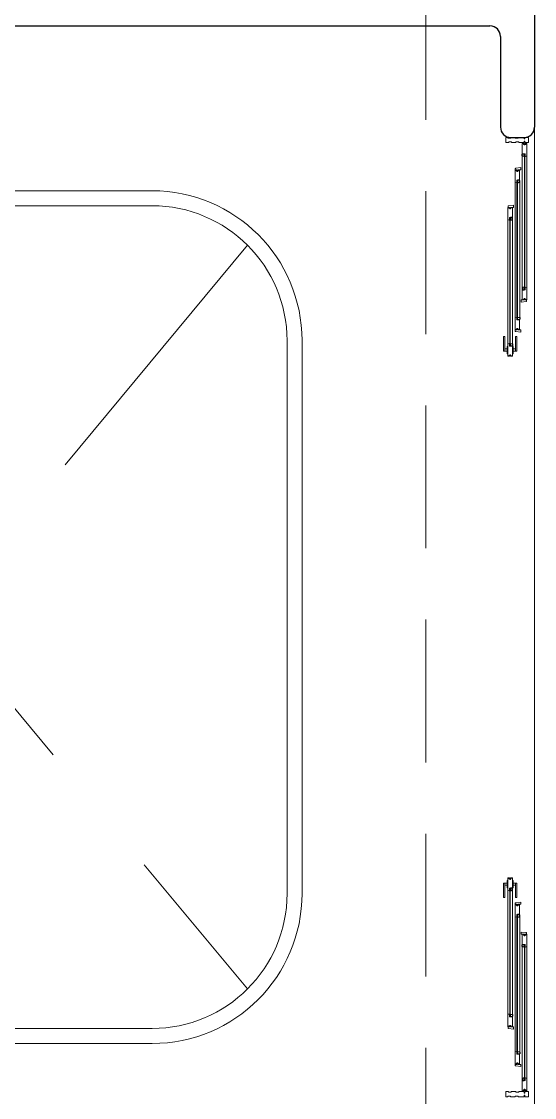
# Model space of a CAD drawing. Header units: metres. Extents: x -44 to 358, y -246 to 48.
# Drawn here: x 94.04 to 97.46, y -107.31 to -100.14 of the extents above; entities that cross this region are included whole.
import ezdxf

# ---------------------------------------------------------------- set-up
doc = ezdxf.new("R2010")
doc.units = ezdxf.units.M
doc.header["$LTSCALE"] = 0.3
doc.linetypes.add('DASHED2', pattern=[9.525, 6.35, -3.175])
doc.linetypes.add('HIDDEN2', pattern=[4.7625, 3.175, -1.5875])
for name, color, linetype, lineweight in [('A-DOOR', 7, 'Continuous', 5), ('A-WALL', 7, 'Continuous', 30), ('cristales', 131, 'Continuous', 0), ('piso', 251, 'Continuous', 18), ('SE-2', 252, 'Continuous', 9)]:
    doc.layers.add(name, color=color, linetype=linetype, lineweight=lineweight)
doc.layers.add('Techos 1', color=7, linetype='HIDDEN2', lineweight=9, true_color=0x42391a)

# ---------------------------------------------------------------- blocks, each defined once
blk = doc.blocks.new('A$C49b848e4')
at = {"color": 7}
for points in [[(0.1262, 6.2899, 0.341999), (0.1277, 6.2918), (0.1281, 6.292), (0.1377, 6.292), (0.1387, 6.291), (0.1387, 6.274), (0.1382, 6.274), (0.1259, 6.2773, -0.339454), (0.1247, 6.2788), (0.1247, 6.2879, -0.341999)], [(0.1072, 6.1139, -0.341999), (0.1057, 6.1158), (0.1054, 6.116), (0.0957, 6.116), (0.0947, 6.115), (0.0947, 6.098), (0.0952, 6.098), (0.1076, 6.1013, 0.339454), (0.1087, 6.1028), (0.1087, 6.1119, 0.341999)], [(0.0592, 5.8639, -0.341999), (0.0577, 5.8658), (0.0574, 5.866), (0.0477, 5.866), (0.0467, 5.865), (0.0467, 5.848), (0.0472, 5.848), (0.0596, 5.8513, 0.339454), (0.0607, 5.8528), (0.0607, 5.8619, 0.341999)], [(0.1262, 5.3861, -0.341999), (0.1277, 5.3842), (0.1281, 5.384), (0.1377, 5.384), (0.1387, 5.385), (0.1387, 5.402), (0.1382, 5.402), (0.1259, 5.3987, 0.339454), (0.1247, 5.3972), (0.1247, 5.3881, 0.341999)], [(0.1072, 5.1861, 0.341999), (0.1057, 5.1842), (0.1054, 5.184), (0.0957, 5.184), (0.0947, 5.185), (0.0947, 5.202), (0.0952, 5.202), (0.1076, 5.1987, -0.339454), (0.1087, 5.1972), (0.1087, 5.1881, -0.341999)], [(0.0592, 5.0101, 0.341999), (0.0577, 5.0082), (0.0574, 5.008), (0.0477, 5.008), (0.0467, 5.009), (0.0467, 5.026), (0.0472, 5.026), (0.0596, 5.0227, -0.339454), (0.0607, 5.0212), (0.0607, 5.0121, -0.341999)], [(0.0592, 1.3899, -0.341999), (0.0577, 1.3918), (0.0574, 1.392), (0.0477, 1.392), (0.0467, 1.391), (0.0467, 1.374), (0.0472, 1.374), (0.0596, 1.3773, 0.339454), (0.0607, 1.3788), (0.0607, 1.3879, 0.341999)], [(0.1072, 1.2139, -0.341999), (0.1057, 1.2158), (0.1054, 1.216), (0.0957, 1.216), (0.0947, 1.215), (0.0947, 1.198), (0.0952, 1.198), (0.1076, 1.2013, 0.339454), (0.1087, 1.2028), (0.1087, 1.2119, 0.341999)], [(0.1262, 1.0139, 0.341999), (0.1277, 1.0158), (0.1281, 1.016), (0.1377, 1.016), (0.1387, 1.015), (0.1387, 0.998), (0.1382, 0.998), (0.1259, 1.0013, -0.339454), (0.1247, 1.0028), (0.1247, 1.0119, -0.341999)], [(0.0592, 0.5361, 0.341999), (0.0577, 0.5342), (0.0574, 0.534), (0.0477, 0.534), (0.0467, 0.535), (0.0467, 0.552), (0.0472, 0.552), (0.0596, 0.5487, -0.339454), (0.0607, 0.5472), (0.0607, 0.5381, -0.341999)], [(0.1072, 0.2861, 0.341999), (0.1057, 0.2842), (0.1054, 0.284), (0.0957, 0.284), (0.0947, 0.285), (0.0947, 0.302), (0.0952, 0.302), (0.1076, 0.2987, -0.339454), (0.1087, 0.2972), (0.1087, 0.2881, -0.341999)], [(0.1262, 0.1101, -0.341999), (0.1277, 0.1082), (0.1281, 0.108), (0.1377, 0.108), (0.1387, 0.109), (0.1387, 0.126), (0.1382, 0.126), (0.1259, 0.1227, 0.339454), (0.1247, 0.1212), (0.1247, 0.1121, 0.341999)]]:
    blk.add_lwpolyline(points, format="xyb", close=True, dxfattribs=at)
at = {"layer": 'A-DOOR', "color": 7}
for p, q in [((0.0182, 6.4), (0.0167, 6.3985)), ((0.0167, 6.3985), (0.0167, 6.3675)), ((0.0302, 6.4), (0.0182, 6.4)), ((0.0302, 6.396), (0.0302, 6.4)), ((0.0492, 6.396), (0.0302, 6.396)), ((0.0782, 6.4), (0.0492, 6.4)), ((0.0492, 6.396), (0.0492, 6.4)), ((0.0782, 6.396), (0.0782, 6.4)), ((0.0972, 6.396), (0.0782, 6.396)), ((0.1377, 6.4), (0.0972, 6.4)), ((0.0972, 6.4), (0.0972, 6.396)), ((0.1377, 6.39), (0.1377, 6.4)), ((0.1437, 6.39), (0.1377, 6.39)), ((0.1667, 6.4), (0.1437, 6.4)), ((0.1437, 6.4), (0.1437, 6.39)), ((0.1667, 6.3675), (0.1667, 6.4)), ((0.0167, 6.3675), (0.0182, 6.366)), ((0.0182, 6.366), (0.0352, 6.366)), ((0.0352, 6.37), (0.0542, 6.37)), ((0.0352, 6.37), (0.0352, 6.366)), ((0.0542, 6.37), (0.0542, 6.366)), ((0.0542, 6.366), (0.0832, 6.366)), ((0.0832, 6.366), (0.0832, 6.37)), ((0.0832, 6.37), (0.1022, 6.37)), ((0.1022, 6.37), (0.1022, 6.366)), ((0.1022, 6.366), (0.1377, 6.366)), ((0.1257, 6.3585), (0.1272, 6.36)), ((0.1257, 6.2935), (0.1257, 6.3585)), ((0.1272, 6.36), (0.133, 6.36)), ((0.133, 6.36), (0.133, 6.354)), ((0.133, 6.354), (0.1357, 6.354)), ((0.1357, 6.354), (0.1357, 6.36)), ((0.1357, 6.36), (0.1377, 6.36)), ((0.1377, 6.366), (0.1377, 6.376)), ((0.1377, 6.376), (0.1437, 6.376)), ((0.1377, 6.36), (0.1377, 6.35)), ((0.1377, 6.35), (0.1437, 6.35)), ((0.1437, 6.376), (0.1437, 6.366)), ((0.1437, 6.366), (0.1652, 6.366)), ((0.1437, 6.35), (0.1437, 6.36)), ((0.1437, 6.36), (0.146, 6.36)), ((0.146, 6.36), (0.146, 6.354)), ((0.146, 6.354), (0.1487, 6.354)), ((0.1487, 6.354), (0.1487, 6.36)), ((0.1487, 6.36), (0.1542, 6.36)), ((0.1542, 6.36), (0.1557, 6.3585)), ((0.1557, 6.3585), (0.1557, 6.2779)), ((0.1652, 6.366), (0.1667, 6.3675)), ((0.1247, 5.3972), (0.1247, 6.2788)), ((0.1272, 6.292), (0.1257, 6.2935)), ((0.1447, 6.292), (0.1272, 6.292)), ((0.1397, 6.2865), (0.1387, 6.2865)), ((0.1387, 6.2865), (0.1387, 6.2745)), ((0.1387, 6.2745), (0.1397, 6.2745)), ((0.1437, 6.287), (0.1397, 6.281)), ((0.1397, 6.287), (0.1437, 6.281)), ((0.1397, 6.281), (0.1397, 6.287)), ((0.1397, 6.287), (0.1437, 6.287)), ((0.1397, 6.287), (0.1397, 5.389)), ((0.1437, 6.287), (0.1397, 6.287)), ((0.1397, 5.389), (0.1397, 6.287)), ((0.1397, 6.287), (0.1437, 6.287)), ((0.1397, 6.2745), (0.1397, 6.2865)), ((0.1437, 6.281), (0.1397, 6.281)), ((0.1397, 6.276), (0.1397, 6.281)), ((0.1397, 6.281), (0.1437, 6.281)), ((0.1437, 6.276), (0.1397, 6.276)), ((0.1417, 6.292), (0.1417, 6.287)), ((0.1417, 6.292), (0.1417, 6.287)), ((0.1417, 6.292), (0.1417, 6.287)), ((0.1417, 6.287), (0.1417, 6.292)), ((0.1417, 6.292), (0.1417, 6.292)), ((0.1417, 6.287), (0.1417, 6.287)), ((0.1437, 6.287), (0.1437, 6.281)), ((0.1437, 5.389), (0.1437, 6.287)), ((0.1437, 6.287), (0.1437, 5.389)), ((0.1447, 6.2865), (0.1437, 6.2865)), ((0.1437, 6.2865), (0.1437, 6.2745)), ((0.1437, 6.281), (0.1437, 6.276)), ((0.1437, 6.2745), (0.1447, 6.2745)), ((0.1447, 6.2745), (0.1447, 6.292)), ((0.1447, 6.2745), (0.1447, 6.2865)), ((0.1452, 6.274), (0.1447, 6.2745)), ((0.1462, 6.274), (0.1452, 6.274)), ((0.1543, 6.276), (0.1462, 6.274)), ((0.1557, 6.2779), (0.1543, 6.276)), ((0.1557, 6.2779), (0.1557, 5.3981)), ((0.0792, 6.184), (0.0777, 6.1825)), ((0.0777, 6.1825), (0.0777, 6.1019)), ((0.0792, 6.1917), (0.0792, 6.184)), ((0.0847, 6.184), (0.0792, 6.184)), ((0.1152, 6.199), (0.082, 6.1947)), ((0.0847, 6.178), (0.0847, 6.184)), ((0.0874, 6.178), (0.0847, 6.178)), ((0.0897, 6.184), (0.0874, 6.184)), ((0.0874, 6.184), (0.0874, 6.178)), ((0.0897, 6.174), (0.0897, 6.184)), ((0.0957, 6.174), (0.0897, 6.174)), ((0.0977, 6.184), (0.0957, 6.184)), ((0.0957, 6.184), (0.0957, 6.174)), ((0.0977, 6.178), (0.0977, 6.184)), ((0.1004, 6.178), (0.0977, 6.178)), ((0.1062, 6.184), (0.1004, 6.184)), ((0.1004, 6.184), (0.1004, 6.178)), ((0.1077, 6.1825), (0.1062, 6.184)), ((0.1062, 6.184), (0.1152, 6.184)), ((0.1077, 6.1175), (0.1077, 6.1825)), ((0.1152, 6.184), (0.1152, 6.199)), ((0.0887, 6.0985), (0.0887, 6.116)), ((0.0887, 6.116), (0.1062, 6.116)), ((0.0887, 6.0985), (0.0887, 6.1105)), ((0.0887, 6.1105), (0.0897, 6.1105)), ((0.0937, 6.111), (0.0897, 6.111)), ((0.0897, 6.111), (0.0897, 5.189)), ((0.0897, 5.189), (0.0897, 6.111)), ((0.0897, 6.111), (0.0937, 6.111)), ((0.0897, 6.111), (0.0937, 6.105)), ((0.0937, 6.111), (0.0897, 6.105)), ((0.0897, 6.111), (0.0897, 6.105)), ((0.0937, 6.111), (0.0897, 6.111)), ((0.0897, 6.1105), (0.0897, 6.0985)), ((0.0897, 6.105), (0.0937, 6.105)), ((0.0897, 6.105), (0.0897, 6.1)), ((0.0937, 6.105), (0.0897, 6.105)), ((0.0917, 6.116), (0.0917, 6.111)), ((0.0917, 6.116), (0.0917, 6.111)), ((0.0917, 6.116), (0.0917, 6.111)), ((0.0917, 6.111), (0.0917, 6.116)), ((0.0917, 6.116), (0.0917, 6.116)), ((0.0917, 6.111), (0.0917, 6.111)), ((0.0937, 5.189), (0.0937, 6.111)), ((0.0937, 6.111), (0.0937, 5.189)), ((0.0937, 6.105), (0.0937, 6.111)), ((0.0937, 6.0985), (0.0937, 6.1105)), ((0.0937, 6.1105), (0.0947, 6.1105)), ((0.0937, 6.1), (0.0937, 6.105)), ((0.0947, 6.1105), (0.0947, 6.0985)), ((0.1062, 6.116), (0.1077, 6.1175)), ((0.1087, 6.1028), (0.1087, 5.1972)), ((0.0777, 6.1019), (0.0792, 6.1)), ((0.0777, 5.1981), (0.0777, 6.1019)), ((0.0792, 6.1), (0.0872, 6.098)), ((0.0872, 6.098), (0.0882, 6.098)), ((0.0882, 6.098), (0.0887, 6.0985)), ((0.0897, 6.0985), (0.0887, 6.0985)), ((0.0897, 6.1), (0.0937, 6.1)), ((0.0947, 6.0985), (0.0937, 6.0985)), ((0.0312, 5.934), (0.0297, 5.9325)), ((0.0297, 5.9325), (0.0297, 5.8519)), ((0.0312, 5.9417), (0.0312, 5.934)), ((0.0367, 5.934), (0.0312, 5.934)), ((0.0672, 5.949), (0.034, 5.9447)), ((0.0367, 5.928), (0.0367, 5.934)), ((0.0394, 5.928), (0.0367, 5.928)), ((0.0417, 5.934), (0.0394, 5.934)), ((0.0394, 5.934), (0.0394, 5.928)), ((0.0417, 5.924), (0.0417, 5.934)), ((0.0477, 5.924), (0.0417, 5.924)), ((0.0497, 5.934), (0.0477, 5.934)), ((0.0477, 5.934), (0.0477, 5.924)), ((0.0497, 5.928), (0.0497, 5.934)), ((0.0524, 5.928), (0.0497, 5.928)), ((0.0582, 5.934), (0.0524, 5.934)), ((0.0524, 5.934), (0.0524, 5.928)), ((0.0597, 5.9325), (0.0582, 5.934)), ((0.0582, 5.934), (0.0672, 5.934)), ((0.0597, 5.8675), (0.0597, 5.9325)), ((0.0672, 5.934), (0.0672, 5.949)), ((0.0297, 5.8519), (0.0312, 5.85)), ((0.0297, 5.0221), (0.0297, 5.8519)), ((0.0312, 5.85), (0.0392, 5.848)), ((0.0392, 5.848), (0.0402, 5.848)), ((0.0402, 5.848), (0.0407, 5.8485)), ((0.0407, 5.8485), (0.0407, 5.866)), ((0.0407, 5.866), (0.0582, 5.866)), ((0.0407, 5.8485), (0.0407, 5.8605)), ((0.0407, 5.8605), (0.0417, 5.8605)), ((0.0417, 5.8485), (0.0407, 5.8485)), ((0.0457, 5.861), (0.0417, 5.861)), ((0.0417, 5.861), (0.0417, 5.013)), ((0.0417, 5.013), (0.0417, 5.861)), ((0.0417, 5.861), (0.0457, 5.861)), ((0.0417, 5.861), (0.0457, 5.855)), ((0.0457, 5.861), (0.0417, 5.855)), ((0.0417, 5.861), (0.0417, 5.855)), ((0.0457, 5.861), (0.0417, 5.861)), ((0.0417, 5.8605), (0.0417, 5.8485)), ((0.0417, 5.855), (0.0457, 5.855)), ((0.0417, 5.855), (0.0417, 5.85)), ((0.0457, 5.855), (0.0417, 5.855)), ((0.0417, 5.85), (0.0457, 5.85)), ((0.0437, 5.866), (0.0437, 5.861)), ((0.0437, 5.866), (0.0437, 5.861)), ((0.0437, 5.866), (0.0437, 5.861)), ((0.0437, 5.861), (0.0437, 5.866)), ((0.0437, 5.866), (0.0437, 5.866)), ((0.0437, 5.861), (0.0437, 5.861)), ((0.0457, 5.013), (0.0457, 5.861)), ((0.0457, 5.861), (0.0457, 5.013)), ((0.0457, 5.855), (0.0457, 5.861)), ((0.0457, 5.8485), (0.0457, 5.8605)), ((0.0457, 5.8605), (0.0467, 5.8605)), ((0.0457, 5.85), (0.0457, 5.855)), ((0.0467, 5.8485), (0.0457, 5.8485)), ((0.0467, 5.8605), (0.0467, 5.8485)), ((0.0582, 5.866), (0.0597, 5.8675)), ((0.0607, 5.8528), (0.0607, 5.0212)), ((0.1387, 5.3895), (0.1387, 5.4015)), ((0.1387, 5.4015), (0.1397, 5.4015)), ((0.1397, 5.3895), (0.1387, 5.3895)), ((0.1397, 5.4015), (0.1397, 5.3895)), ((0.1437, 5.4), (0.1397, 5.4)), ((0.1397, 5.4), (0.1397, 5.395)), ((0.1437, 5.389), (0.1397, 5.395)), ((0.1397, 5.389), (0.1437, 5.395)), ((0.1437, 5.395), (0.1397, 5.395)), ((0.1397, 5.395), (0.1397, 5.389)), ((0.1397, 5.395), (0.1437, 5.395)), ((0.1397, 5.389), (0.1437, 5.389)), ((0.1437, 5.389), (0.1397, 5.389)), ((0.1397, 5.389), (0.1437, 5.389)), ((0.1417, 5.384), (0.1417, 5.389)), ((0.1417, 5.384), (0.1417, 5.389)), ((0.1417, 5.384), (0.1417, 5.389)), ((0.1417, 5.389), (0.1417, 5.389)), ((0.1417, 5.389), (0.1417, 5.384)), ((0.1437, 5.3895), (0.1437, 5.4015)), ((0.1437, 5.4015), (0.1447, 5.4015)), ((0.1437, 5.395), (0.1437, 5.4)), ((0.1437, 5.389), (0.1437, 5.395)), ((0.1447, 5.3895), (0.1437, 5.3895)), ((0.1452, 5.402), (0.1447, 5.4015)), ((0.1447, 5.4015), (0.1447, 5.384)), ((0.1447, 5.4015), (0.1447, 5.3895)), ((0.1462, 5.402), (0.1452, 5.402)), ((0.1543, 5.4), (0.1462, 5.402)), ((0.1557, 5.3981), (0.1543, 5.4)), ((0.1557, 5.3175), (0.1557, 5.3981)), ((0.1272, 5.316), (0.1182, 5.316)), ((0.1182, 5.316), (0.1182, 5.301)), ((0.1272, 5.384), (0.1257, 5.3825)), ((0.1257, 5.3825), (0.1257, 5.3175)), ((0.1257, 5.3175), (0.1272, 5.316)), ((0.1447, 5.384), (0.1272, 5.384)), ((0.1272, 5.316), (0.133, 5.316)), ((0.133, 5.316), (0.133, 5.322)), ((0.133, 5.322), (0.1357, 5.322)), ((0.1357, 5.322), (0.1357, 5.316)), ((0.1357, 5.316), (0.1377, 5.316)), ((0.1377, 5.316), (0.1377, 5.326)), ((0.1377, 5.326), (0.1437, 5.326)), ((0.1417, 5.384), (0.1417, 5.384)), ((0.1437, 5.326), (0.1437, 5.316)), ((0.1437, 5.316), (0.146, 5.316)), ((0.146, 5.316), (0.146, 5.322)), ((0.146, 5.322), (0.1487, 5.322)), ((0.1487, 5.322), (0.1487, 5.316)), ((0.1487, 5.316), (0.1542, 5.316)), ((0.1542, 5.316), (0.1557, 5.3175)), ((0.1542, 5.3083), (0.1542, 5.316)), ((0.1182, 5.301), (0.1515, 5.3053)), ((0.0777, 5.1981), (0.0792, 5.2)), ((0.0777, 5.1175), (0.0777, 5.1981)), ((0.0792, 5.2), (0.0872, 5.202)), ((0.0872, 5.202), (0.0882, 5.202)), ((0.0882, 5.202), (0.0887, 5.2015)), ((0.0887, 5.2015), (0.0887, 5.184)), ((0.0887, 5.2015), (0.0887, 5.1895)), ((0.0897, 5.2015), (0.0887, 5.2015)), ((0.0887, 5.1895), (0.0897, 5.1895)), ((0.0887, 5.184), (0.1062, 5.184)), ((0.0897, 5.1895), (0.0897, 5.2015)), ((0.0897, 5.195), (0.0897, 5.2)), ((0.0897, 5.2), (0.0937, 5.2)), ((0.0897, 5.189), (0.0937, 5.195)), ((0.0937, 5.189), (0.0897, 5.195)), ((0.0897, 5.189), (0.0897, 5.195)), ((0.0897, 5.195), (0.0937, 5.195)), ((0.0937, 5.195), (0.0897, 5.195)), ((0.0937, 5.189), (0.0897, 5.189)), ((0.0897, 5.189), (0.0937, 5.189)), ((0.0937, 5.189), (0.0897, 5.189)), ((0.0917, 5.184), (0.0917, 5.189)), ((0.0917, 5.184), (0.0917, 5.189)), ((0.0917, 5.184), (0.0917, 5.189)), ((0.0917, 5.189), (0.0917, 5.189)), ((0.0917, 5.189), (0.0917, 5.184)), ((0.0917, 5.184), (0.0917, 5.184)), ((0.0937, 5.2015), (0.0937, 5.1895)), ((0.0947, 5.2015), (0.0937, 5.2015)), ((0.0937, 5.2), (0.0937, 5.195)), ((0.0937, 5.195), (0.0937, 5.189)), ((0.0937, 5.1895), (0.0947, 5.1895)), ((0.0947, 5.1895), (0.0947, 5.2015)), ((0.1062, 5.184), (0.1077, 5.1825)), ((0.1077, 5.1825), (0.1077, 5.1175)), ((0.0792, 5.116), (0.0777, 5.1175)), ((0.0847, 5.116), (0.0792, 5.116)), ((0.0792, 5.1083), (0.0792, 5.116)), ((0.1152, 5.101), (0.082, 5.1053)), ((0.0874, 5.122), (0.0847, 5.122)), ((0.0847, 5.122), (0.0847, 5.116)), ((0.0874, 5.116), (0.0874, 5.122)), ((0.0897, 5.116), (0.0874, 5.116)), ((0.0957, 5.126), (0.0897, 5.126)), ((0.0897, 5.126), (0.0897, 5.116)), ((0.0957, 5.116), (0.0957, 5.126)), ((0.0977, 5.116), (0.0957, 5.116)), ((0.1004, 5.122), (0.0977, 5.122)), ((0.0977, 5.122), (0.0977, 5.116)), ((0.1004, 5.116), (0.1004, 5.122)), ((0.1062, 5.116), (0.1004, 5.116)), ((0.1077, 5.1175), (0.1062, 5.116)), ((0.1062, 5.116), (0.1152, 5.116)), ((0.1152, 5.116), (0.1152, 5.101)), ((0.0312, 5.024), (0.0392, 5.026)), ((0.0392, 5.026), (0.0402, 5.026)), ((0.0402, 5.026), (0.0407, 5.0255)), ((0.0407, 5.0255), (0.0407, 5.008)), ((0.0407, 5.0255), (0.0407, 5.0135)), ((0.0417, 5.0255), (0.0407, 5.0255)), ((0.0417, 5.0135), (0.0417, 5.0255)), ((0.0457, 5.0255), (0.0457, 5.0135)), ((0.0467, 5.0255), (0.0457, 5.0255)), ((0.0467, 5.0135), (0.0467, 5.0255)), ((0.0297, 5.0221), (0.0312, 5.024)), ((0.0297, 4.9415), (0.0297, 5.0221)), ((0.0407, 5.0135), (0.0417, 5.0135)), ((0.0407, 5.008), (0.0582, 5.008)), ((0.0417, 5.019), (0.0417, 5.024)), ((0.0417, 5.024), (0.0457, 5.024)), ((0.0417, 5.013), (0.0457, 5.019)), ((0.0457, 5.013), (0.0417, 5.019)), ((0.0417, 5.013), (0.0417, 5.019)), ((0.0417, 5.019), (0.0457, 5.019)), ((0.0457, 5.019), (0.0417, 5.019)), ((0.0457, 5.013), (0.0417, 5.013)), ((0.0417, 5.013), (0.0457, 5.013)), ((0.0457, 5.013), (0.0417, 5.013)), ((0.0437, 5.008), (0.0437, 5.013)), ((0.0437, 5.008), (0.0437, 5.013)), ((0.0437, 5.008), (0.0437, 5.013)), ((0.0437, 5.013), (0.0437, 5.013)), ((0.0437, 5.013), (0.0437, 5.008)), ((0.0437, 5.008), (0.0437, 5.008)), ((0.0457, 5.024), (0.0457, 5.019)), ((0.0457, 5.019), (0.0457, 5.013)), ((0.0457, 5.0135), (0.0467, 5.0135)), ((0.0582, 5.008), (0.0597, 5.0065)), ((0.0597, 5.0065), (0.0597, 4.9415)), ((0.0312, 4.94), (0.0297, 4.9415)), ((0.0367, 4.94), (0.0312, 4.94)), ((0.0394, 4.946), (0.0367, 4.946)), ((0.0367, 4.946), (0.0367, 4.94)), ((0.0394, 4.94), (0.0394, 4.946)), ((0.0417, 4.94), (0.0394, 4.94)), ((0.0477, 4.95), (0.0417, 4.95)), ((0.0417, 4.95), (0.0417, 4.94)), ((0.0477, 4.94), (0.0477, 4.95)), ((0.0497, 4.94), (0.0477, 4.94)), ((0.0524, 4.946), (0.0497, 4.946)), ((0.0497, 4.946), (0.0497, 4.94)), ((0.0524, 4.94), (0.0524, 4.946)), ((0.0582, 4.94), (0.0524, 4.94)), ((0.0597, 4.9415), (0.0582, 4.94)), ((0.0312, 1.46), (0.0297, 1.4585)), ((0.0297, 1.4585), (0.0297, 1.3779)), ((0.0367, 1.46), (0.0312, 1.46)), ((0.0367, 1.454), (0.0367, 1.46)), ((0.0394, 1.454), (0.0367, 1.454)), ((0.0417, 1.46), (0.0394, 1.46)), ((0.0394, 1.46), (0.0394, 1.454)), ((0.0417, 1.45), (0.0417, 1.46)), ((0.0477, 1.45), (0.0417, 1.45)), ((0.0497, 1.46), (0.0477, 1.46)), ((0.0477, 1.46), (0.0477, 1.45)), ((0.0497, 1.454), (0.0497, 1.46)), ((0.0524, 1.454), (0.0497, 1.454)), ((0.0582, 1.46), (0.0524, 1.46)), ((0.0524, 1.46), (0.0524, 1.454)), ((0.0597, 1.4585), (0.0582, 1.46)), ((0.0597, 1.3935), (0.0597, 1.4585)), ((0.0297, 1.3779), (0.0312, 1.376)), ((0.0297, 1.3779), (0.0297, 0.5481)), ((0.0312, 1.376), (0.0392, 1.374)), ((0.0392, 1.374), (0.0402, 1.374)), ((0.0402, 1.374), (0.0407, 1.3745)), ((0.0407, 1.3745), (0.0407, 1.392)), ((0.0407, 1.392), (0.0582, 1.392)), ((0.0407, 1.3745), (0.0407, 1.3865)), ((0.0407, 1.3865), (0.0417, 1.3865)), ((0.0417, 1.3745), (0.0407, 1.3745)), ((0.0417, 1.387), (0.0457, 1.381)), ((0.0457, 1.387), (0.0417, 1.381)), ((0.0417, 1.387), (0.0417, 1.381)), ((0.0457, 1.387), (0.0417, 1.387)), ((0.0417, 0.539), (0.0417, 1.387)), ((0.0417, 1.387), (0.0457, 1.387)), ((0.0417, 1.387), (0.0417, 0.539)), ((0.0457, 1.387), (0.0417, 1.387)), ((0.0417, 1.3865), (0.0417, 1.3745)), ((0.0417, 1.381), (0.0457, 1.381)), ((0.0417, 1.381), (0.0417, 1.376)), ((0.0457, 1.381), (0.0417, 1.381)), ((0.0417, 1.376), (0.0457, 1.376)), ((0.0437, 1.392), (0.0437, 1.387)), ((0.0437, 1.392), (0.0437, 1.387)), ((0.0437, 1.392), (0.0437, 1.387)), ((0.0437, 1.387), (0.0437, 1.392)), ((0.0437, 1.392), (0.0437, 1.392)), ((0.0437, 1.387), (0.0437, 1.387)), ((0.0457, 1.381), (0.0457, 1.387)), ((0.0457, 1.387), (0.0457, 0.539)), ((0.0457, 0.539), (0.0457, 1.387)), ((0.0457, 1.3745), (0.0457, 1.3865)), ((0.0457, 1.3865), (0.0467, 1.3865)), ((0.0457, 1.376), (0.0457, 1.381)), ((0.0467, 1.3745), (0.0457, 1.3745)), ((0.0467, 1.3865), (0.0467, 1.3745)), ((0.0582, 1.392), (0.0597, 1.3935)), ((0.0607, 0.5472), (0.0607, 1.3788)), ((0.1152, 1.299), (0.082, 1.2947)), ((0.1152, 1.284), (0.1152, 1.299)), ((0.0792, 1.284), (0.0777, 1.2825)), ((0.0777, 1.2825), (0.0777, 1.2019)), ((0.0792, 1.2917), (0.0792, 1.284)), ((0.0847, 1.284), (0.0792, 1.284)), ((0.0847, 1.278), (0.0847, 1.284)), ((0.0874, 1.278), (0.0847, 1.278)), ((0.0897, 1.284), (0.0874, 1.284)), ((0.0874, 1.284), (0.0874, 1.278)), ((0.0897, 1.274), (0.0897, 1.284)), ((0.0957, 1.274), (0.0897, 1.274)), ((0.0977, 1.284), (0.0957, 1.284)), ((0.0957, 1.284), (0.0957, 1.274)), ((0.0977, 1.278), (0.0977, 1.284)), ((0.1004, 1.278), (0.0977, 1.278)), ((0.1062, 1.284), (0.1004, 1.284)), ((0.1004, 1.284), (0.1004, 1.278)), ((0.1077, 1.2825), (0.1062, 1.284)), ((0.1062, 1.284), (0.1152, 1.284)), ((0.1077, 1.2175), (0.1077, 1.2825)), ((0.0777, 1.2019), (0.0792, 1.2)), ((0.0777, 1.2019), (0.0777, 0.2981)), ((0.0792, 1.2), (0.0872, 1.198)), ((0.0872, 1.198), (0.0882, 1.198)), ((0.0882, 1.198), (0.0887, 1.1985)), ((0.0887, 1.1985), (0.0887, 1.216)), ((0.0887, 1.216), (0.1062, 1.216)), ((0.0887, 1.1985), (0.0887, 1.2105)), ((0.0887, 1.2105), (0.0897, 1.2105)), ((0.0897, 1.1985), (0.0887, 1.1985)), ((0.0897, 1.211), (0.0937, 1.205)), ((0.0937, 1.211), (0.0897, 1.205)), ((0.0897, 1.211), (0.0897, 1.205)), ((0.0937, 1.211), (0.0897, 1.211)), ((0.0897, 0.289), (0.0897, 1.211)), ((0.0897, 1.211), (0.0937, 1.211)), ((0.0897, 1.211), (0.0897, 0.289)), ((0.0937, 1.211), (0.0897, 1.211)), ((0.0897, 1.2105), (0.0897, 1.1985)), ((0.0897, 1.205), (0.0937, 1.205)), ((0.0897, 1.205), (0.0897, 1.2)), ((0.0937, 1.205), (0.0897, 1.205)), ((0.0897, 1.2), (0.0937, 1.2)), ((0.0917, 1.216), (0.0917, 1.211)), ((0.0917, 1.216), (0.0917, 1.211)), ((0.0917, 1.216), (0.0917, 1.211)), ((0.0917, 1.211), (0.0917, 1.216)), ((0.0917, 1.216), (0.0917, 1.216)), ((0.0917, 1.211), (0.0917, 1.211)), ((0.0937, 1.205), (0.0937, 1.211)), ((0.0937, 1.211), (0.0937, 0.289)), ((0.0937, 0.289), (0.0937, 1.211)), ((0.0937, 1.1985), (0.0937, 1.2105)), ((0.0937, 1.2105), (0.0947, 1.2105)), ((0.0937, 1.2), (0.0937, 1.205)), ((0.0947, 1.1985), (0.0937, 1.1985)), ((0.0947, 1.2105), (0.0947, 1.1985)), ((0.1062, 1.216), (0.1077, 1.2175)), ((0.1087, 0.2972), (0.1087, 1.2028)), ((0.1182, 1.084), (0.1182, 1.099)), ((0.1182, 1.099), (0.1515, 1.0947)), ((0.1272, 1.084), (0.1182, 1.084)), ((0.1257, 1.0825), (0.1272, 1.084)), ((0.1257, 1.0175), (0.1257, 1.0825)), ((0.1272, 1.084), (0.133, 1.084)), ((0.133, 1.084), (0.133, 1.078)), ((0.133, 1.078), (0.1357, 1.078)), ((0.1357, 1.078), (0.1357, 1.084)), ((0.1357, 1.084), (0.1377, 1.084)), ((0.1377, 1.084), (0.1377, 1.074)), ((0.1437, 1.074), (0.1437, 1.084)), ((0.1437, 1.084), (0.146, 1.084)), ((0.146, 1.084), (0.146, 1.078)), ((0.146, 1.078), (0.1487, 1.078)), ((0.1487, 1.078), (0.1487, 1.084)), ((0.1487, 1.084), (0.1542, 1.084)), ((0.1542, 1.0917), (0.1542, 1.084)), ((0.1542, 1.084), (0.1557, 1.0825)), ((0.1557, 1.0825), (0.1557, 1.0019)), ((0.1272, 1.016), (0.1257, 1.0175)), ((0.1447, 1.016), (0.1272, 1.016)), ((0.1377, 1.074), (0.1437, 1.074)), ((0.1397, 1.0105), (0.1387, 1.0105)), ((0.1387, 1.0105), (0.1387, 0.9985)), ((0.1397, 0.113), (0.1397, 1.011)), ((0.1397, 1.011), (0.1437, 1.011)), ((0.1437, 1.011), (0.1397, 1.011)), ((0.1397, 1.011), (0.1397, 0.113)), ((0.1437, 1.011), (0.1397, 1.005)), ((0.1397, 1.011), (0.1437, 1.005)), ((0.1397, 1.005), (0.1397, 1.011)), ((0.1397, 1.011), (0.1437, 1.011)), ((0.1397, 0.9985), (0.1397, 1.0105)), ((0.1417, 1.016), (0.1417, 1.011)), ((0.1417, 1.016), (0.1417, 1.011)), ((0.1417, 1.016), (0.1417, 1.011)), ((0.1417, 1.011), (0.1417, 1.016)), ((0.1417, 1.016), (0.1417, 1.016)), ((0.1417, 1.011), (0.1417, 1.011)), ((0.1437, 1.011), (0.1437, 0.113)), ((0.1437, 0.113), (0.1437, 1.011)), ((0.1437, 1.011), (0.1437, 1.005)), ((0.1447, 1.0105), (0.1437, 1.0105)), ((0.1437, 1.0105), (0.1437, 0.9985)), ((0.1447, 0.9985), (0.1447, 1.016)), ((0.1447, 0.9985), (0.1447, 1.0105)), ((0.1247, 1.0028), (0.1247, 0.1212)), ((0.1387, 0.9985), (0.1397, 0.9985)), ((0.1437, 1.005), (0.1397, 1.005)), ((0.1397, 1), (0.1397, 1.005)), ((0.1397, 1.005), (0.1437, 1.005)), ((0.1437, 1), (0.1397, 1)), ((0.1437, 1.005), (0.1437, 1)), ((0.1437, 0.9985), (0.1447, 0.9985)), ((0.1452, 0.998), (0.1447, 0.9985)), ((0.1462, 0.998), (0.1452, 0.998)), ((0.1543, 1), (0.1462, 0.998)), ((0.1557, 1.0019), (0.1543, 1)), ((0.1557, 0.1221), (0.1557, 1.0019)), ((0.0297, 0.5481), (0.0312, 0.55)), ((0.0297, 0.4675), (0.0297, 0.5481)), ((0.0312, 0.55), (0.0392, 0.552)), ((0.0392, 0.552), (0.0402, 0.552)), ((0.0402, 0.552), (0.0407, 0.5515)), ((0.0407, 0.5515), (0.0407, 0.534)), ((0.0407, 0.5515), (0.0407, 0.5395)), ((0.0417, 0.5515), (0.0407, 0.5515)), ((0.0407, 0.5395), (0.0417, 0.5395)), ((0.0407, 0.534), (0.0582, 0.534)), ((0.0417, 0.5395), (0.0417, 0.5515)), ((0.0417, 0.545), (0.0417, 0.55)), ((0.0417, 0.55), (0.0457, 0.55)), ((0.0417, 0.539), (0.0457, 0.545)), ((0.0457, 0.539), (0.0417, 0.545)), ((0.0417, 0.539), (0.0417, 0.545)), ((0.0417, 0.545), (0.0457, 0.545)), ((0.0457, 0.545), (0.0417, 0.545)), ((0.0457, 0.539), (0.0417, 0.539)), ((0.0417, 0.539), (0.0457, 0.539)), ((0.0457, 0.539), (0.0417, 0.539)), ((0.0437, 0.534), (0.0437, 0.539)), ((0.0437, 0.534), (0.0437, 0.539)), ((0.0437, 0.534), (0.0437, 0.539)), ((0.0437, 0.539), (0.0437, 0.539)), ((0.0437, 0.539), (0.0437, 0.534)), ((0.0437, 0.534), (0.0437, 0.534)), ((0.0457, 0.5515), (0.0457, 0.5395)), ((0.0467, 0.5515), (0.0457, 0.5515)), ((0.0457, 0.55), (0.0457, 0.545)), ((0.0457, 0.545), (0.0457, 0.539)), ((0.0457, 0.5395), (0.0467, 0.5395)), ((0.0467, 0.5395), (0.0467, 0.5515)), ((0.0582, 0.534), (0.0597, 0.5325)), ((0.0597, 0.5325), (0.0597, 0.4675)), ((0.0312, 0.466), (0.0297, 0.4675)), ((0.0367, 0.466), (0.0312, 0.466)), ((0.0312, 0.4583), (0.0312, 0.466)), ((0.0672, 0.451), (0.034, 0.4553)), ((0.0394, 0.472), (0.0367, 0.472)), ((0.0367, 0.472), (0.0367, 0.466)), ((0.0394, 0.466), (0.0394, 0.472)), ((0.0417, 0.466), (0.0394, 0.466)), ((0.0477, 0.476), (0.0417, 0.476)), ((0.0417, 0.476), (0.0417, 0.466)), ((0.0477, 0.466), (0.0477, 0.476)), ((0.0497, 0.466), (0.0477, 0.466)), ((0.0524, 0.472), (0.0497, 0.472)), ((0.0497, 0.472), (0.0497, 0.466)), ((0.0524, 0.466), (0.0524, 0.472)), ((0.0582, 0.466), (0.0524, 0.466)), ((0.0597, 0.4675), (0.0582, 0.466)), ((0.0582, 0.466), (0.0672, 0.466)), ((0.0672, 0.466), (0.0672, 0.451)), ((0.0777, 0.2981), (0.0792, 0.3)), ((0.0777, 0.2175), (0.0777, 0.2981)), ((0.0792, 0.3), (0.0872, 0.302)), ((0.0872, 0.302), (0.0882, 0.302)), ((0.0882, 0.302), (0.0887, 0.3015)), ((0.0887, 0.3015), (0.0887, 0.284)), ((0.0887, 0.3015), (0.0887, 0.2895)), ((0.0897, 0.3015), (0.0887, 0.3015)), ((0.0887, 0.2895), (0.0897, 0.2895)), ((0.0897, 0.2895), (0.0897, 0.3015)), ((0.0897, 0.295), (0.0897, 0.3)), ((0.0897, 0.3), (0.0937, 0.3)), ((0.0897, 0.289), (0.0937, 0.295)), ((0.0937, 0.289), (0.0897, 0.295)), ((0.0897, 0.289), (0.0897, 0.295)), ((0.0897, 0.295), (0.0937, 0.295)), ((0.0937, 0.295), (0.0897, 0.295)), ((0.0937, 0.289), (0.0897, 0.289)), ((0.0897, 0.289), (0.0937, 0.289)), ((0.0937, 0.289), (0.0897, 0.289)), ((0.0917, 0.284), (0.0917, 0.289)), ((0.0917, 0.284), (0.0917, 0.289)), ((0.0917, 0.284), (0.0917, 0.289)), ((0.0917, 0.289), (0.0917, 0.289)), ((0.0917, 0.289), (0.0917, 0.284)), ((0.0937, 0.3015), (0.0937, 0.2895)), ((0.0947, 0.3015), (0.0937, 0.3015)), ((0.0937, 0.3), (0.0937, 0.295)), ((0.0937, 0.295), (0.0937, 0.289)), ((0.0937, 0.2895), (0.0947, 0.2895)), ((0.0947, 0.2895), (0.0947, 0.3015)), ((0.0792, 0.216), (0.0777, 0.2175)), ((0.0847, 0.216), (0.0792, 0.216)), ((0.0792, 0.2083), (0.0792, 0.216)), ((0.0874, 0.222), (0.0847, 0.222)), ((0.0847, 0.222), (0.0847, 0.216)), ((0.0874, 0.216), (0.0874, 0.222)), ((0.0897, 0.216), (0.0874, 0.216)), ((0.0887, 0.284), (0.1062, 0.284)), ((0.0957, 0.226), (0.0897, 0.226)), ((0.0897, 0.226), (0.0897, 0.216)), ((0.0917, 0.284), (0.0917, 0.284)), ((0.0957, 0.216), (0.0957, 0.226)), ((0.0977, 0.216), (0.0957, 0.216)), ((0.1004, 0.222), (0.0977, 0.222)), ((0.0977, 0.222), (0.0977, 0.216)), ((0.1004, 0.216), (0.1004, 0.222)), ((0.1062, 0.216), (0.1004, 0.216)), ((0.1062, 0.284), (0.1077, 0.2825)), ((0.1077, 0.2175), (0.1062, 0.216)), ((0.1062, 0.216), (0.1152, 0.216)), ((0.1077, 0.2825), (0.1077, 0.2175)), ((0.1152, 0.216), (0.1152, 0.201)), ((0.1152, 0.201), (0.082, 0.2053)), ((0.1272, 0.108), (0.1257, 0.1065)), ((0.1257, 0.1065), (0.1257, 0.0415)), ((0.1447, 0.108), (0.1272, 0.108)), ((0.1387, 0.1135), (0.1387, 0.1255)), ((0.1387, 0.1255), (0.1397, 0.1255)), ((0.1397, 0.1135), (0.1387, 0.1135)), ((0.1397, 0.1255), (0.1397, 0.1135)), ((0.1437, 0.124), (0.1397, 0.124)), ((0.1397, 0.124), (0.1397, 0.119)), ((0.1437, 0.113), (0.1397, 0.119)), ((0.1397, 0.113), (0.1437, 0.119)), ((0.1437, 0.119), (0.1397, 0.119)), ((0.1397, 0.119), (0.1397, 0.113)), ((0.1397, 0.119), (0.1437, 0.119)), ((0.1397, 0.113), (0.1437, 0.113)), ((0.1437, 0.113), (0.1397, 0.113)), ((0.1397, 0.113), (0.1437, 0.113)), ((0.1417, 0.108), (0.1417, 0.113)), ((0.1417, 0.108), (0.1417, 0.113)), ((0.1417, 0.108), (0.1417, 0.113)), ((0.1417, 0.113), (0.1417, 0.113)), ((0.1417, 0.113), (0.1417, 0.108)), ((0.1417, 0.108), (0.1417, 0.108)), ((0.1437, 0.1135), (0.1437, 0.1255)), ((0.1437, 0.1255), (0.1447, 0.1255)), ((0.1437, 0.119), (0.1437, 0.124)), ((0.1437, 0.113), (0.1437, 0.119)), ((0.1447, 0.1135), (0.1437, 0.1135)), ((0.1452, 0.126), (0.1447, 0.1255)), ((0.1447, 0.1255), (0.1447, 0.108)), ((0.1447, 0.1255), (0.1447, 0.1135)), ((0.1462, 0.126), (0.1452, 0.126)), ((0.1543, 0.124), (0.1462, 0.126)), ((0.1557, 0.1221), (0.1543, 0.124)), ((0.1557, 0.0415), (0.1557, 0.1221)), ((0.0167, 0.0325), (0.0182, 0.034)), ((0.0167, 0.0015), (0.0167, 0.0325)), ((0.0182, 0), (0.0167, 0.0015)), ((0.0182, 0.034), (0.0332, 0.034)), ((0.0282, 0), (0.0182, 0)), ((0.0472, 0.004), (0.0282, 0.004)), ((0.0282, 0.004), (0.0282, 0)), ((0.0332, 0.034), (0.0332, 0.03)), ((0.0332, 0.03), (0.0522, 0.03)), ((0.0472, 0.004), (0.0472, 0)), ((0.0782, 0), (0.0472, 0)), ((0.0472, 0), (0.0472, 0)), ((0.0522, 0.034), (0.0832, 0.034)), ((0.0522, 0.03), (0.0522, 0.034)), ((0.0972, 0.004), (0.0782, 0.004)), ((0.0782, 0.004), (0.0782, 0)), ((0.0832, 0.034), (0.0832, 0.03)), ((0.0832, 0.03), (0.1022, 0.03)), ((0.0972, 0), (0.0972, 0.004)), ((0.1377, 0), (0.0972, 0)), ((0.1022, 0.03), (0.1022, 0.034)), ((0.1022, 0.034), (0.1377, 0.034)), ((0.1257, 0.0415), (0.1272, 0.04)), ((0.1272, 0.04), (0.133, 0.04)), ((0.133, 0.04), (0.133, 0.046)), ((0.133, 0.046), (0.1357, 0.046)), ((0.1357, 0.046), (0.1357, 0.04)), ((0.1357, 0.04), (0.1377, 0.04)), ((0.1377, 0.04), (0.1377, 0.05)), ((0.1377, 0.05), (0.1437, 0.05)), ((0.1377, 0.034), (0.1377, 0.024)), ((0.1377, 0.024), (0.1437, 0.024)), ((0.1437, 0.01), (0.1377, 0.01)), ((0.1377, 0.01), (0.1377, 0)), ((0.1437, 0.05), (0.1437, 0.04)), ((0.1437, 0.04), (0.146, 0.04)), ((0.1437, 0.024), (0.1437, 0.034)), ((0.1437, 0.034), (0.1652, 0.034)), ((0.1437, 0), (0.1437, 0.01)), ((0.1667, 0), (0.1437, 0)), ((0.146, 0.04), (0.146, 0.046)), ((0.146, 0.046), (0.1487, 0.046)), ((0.1487, 0.046), (0.1487, 0.04)), ((0.1487, 0.04), (0.1542, 0.04)), ((0.1542, 0.04), (0.1557, 0.0415)), ((0.1652, 0.034), (0.1667, 0.0325)), ((0.1667, 0.0325), (0.1667, 0))]:
    blk.add_line(p, q, dxfattribs=at)
for centre, start, end in [((0.0822, 6.1917), 94.28912, 180.00148), ((0.0342, 5.9417), 94.28912, 180.00148), ((0.1512, 5.3083), 274.28912, 0.00148), ((0.0822, 5.1083), 179.99852, 265.71088), ((0.0822, 1.2917), 94.28912, 180.00148), ((0.1512, 1.0917), 359.99852, 85.71088), ((0.0342, 0.4583), 179.99852, 265.71088), ((0.0822, 0.2083), 179.99852, 265.71088)]:
    blk.add_arc(centre, 0.003, start, end, dxfattribs=at)
at = {"layer": 'cristales'}
for p, q in [((0.1417, 6.276), (0.1417, 5.4)), ((0.0917, 5.2), (0.0917, 6.1)), ((0.0437, 5.024), (0.0437, 5.85)), ((0.0437, 1.376), (0.0437, 0.55)), ((0.0917, 1.2), (0.0917, 0.3)), ((0.1417, 0.124), (0.1417, 1))]:
    blk.add_line(p, q, dxfattribs=at)
at = {"layer": 'SE-2', "lineweight": 0}
for p, q in [((0.0247, 4.9743), (0, 4.9743)), ((0.0097, 4.9893), (0.0247, 4.9893)), ((0.0247, 4.9941), (0.0247, 4.9743)), ((0.0647, 4.9941), (0.0647, 4.9743)), ((0.0798, 4.9893), (0.0647, 4.9893)), ((0.0647, 4.9743), (0.0895, 4.9743)), ((0.0247, 1.4257), (0, 1.4257)), ((0.0097, 1.4107), (0.0247, 1.4107)), ((0.0247, 1.4059), (0.0247, 1.4257)), ((0.0647, 1.4059), (0.0647, 1.4257)), ((0.0647, 1.4257), (0.0895, 1.4257)), ((0.0798, 1.4107), (0.0647, 1.4107))]:
    blk.add_line(p, q, dxfattribs=at)
for points in [[(0, 4.9743), (0.0096, 4.9743), (0.0096, 5.0716), (0, 5.0716)], [(0.0895, 4.9743), (0.0798, 4.9743), (0.0798, 5.0716), (0.0895, 5.0716)], [(0.0297, 4.9571), (0.0297, 5.0066), (0.0247, 5.0066), (0.0247, 4.9571)], [(0.0597, 4.9571), (0.0597, 5.0066), (0.0647, 5.0066), (0.0647, 4.9571)], [(0.0297, 1.4429), (0.0297, 1.3934), (0.0247, 1.3934), (0.0247, 1.4429)], [(0.0597, 1.4429), (0.0597, 1.3934), (0.0647, 1.3934), (0.0647, 1.4429)], [(0, 1.4257), (0.0096, 1.4257), (0.0096, 1.3284), (0, 1.3284)], [(0.0895, 1.4257), (0.0798, 1.4257), (0.0798, 1.3284), (0.0895, 1.3284)]]:
    blk.add_lwpolyline(points, close=True, dxfattribs=at)
blk = doc.blocks.new('PL MUEBLES 2N NASAS 09')
at = {"layer": 'A-WALL', "color": 2}
for p, q in [((229.5118, 52.643), (229.5118, 50.7807)), ((223.2586, 51.4553), (229.215, 51.4553)), ((229.285, 51.3853), (229.285, 50.7807)), ((229.5118, 51.3853), (229.5118, 50.7807)), ((229.355, 50.7107), (229.4418, 50.7107))]:
    blk.add_line(p, q, dxfattribs=at)
for centre, start, end in [((229.215, 51.3853), 360, 90), ((229.355, 50.7807), 180, 270), ((229.4418, 50.7807), 270, 0.00624)]:
    blk.add_arc(centre, 0.07, start, end, dxfattribs=at)
at = {"layer": 'piso', "color": 2}
for p, q in [((229.5118, 50.7807), (229.5118, 44.2407)), ((223.2586, 50.3553), (226.9618, 50.3553)), ((223.2586, 50.2553), (226.9618, 50.2553)), ((227.8618, 45.6662), (227.8618, 49.3553)), ((227.9618, 45.6662), (227.9618, 49.3553)), ((223.2586, 44.7662), (226.9618, 44.7662)), ((223.2586, 44.6662), (226.9618, 44.6662))]:
    blk.add_line(p, q, dxfattribs=at)
at = {"layer": 'piso', "color": 2, "linetype": 'DASHED2'}
for p, q in [((223.2586, 50.2553), (227.5982, 45.0298)), ((227.5982, 49.9917), (223.2586, 44.7662))]:
    blk.add_line(p, q, dxfattribs=at)
at = {"layer": 'piso', "color": 2}
for centre, radius, start, end in [((226.9618, 49.3553), 1, 360, 90), ((226.9618, 49.3553), 0.9, 360, 90), ((226.9618, 45.6662), 1, 270, 360), ((226.9618, 45.6662), 0.9, 270, 360)]:
    blk.add_arc(centre, radius, start, end, dxfattribs=at)
at = {"layer": 'Techos 1', "color": 2}
blk.add_line((228.7868, 51.7803), (228.7868, 43.2303), dxfattribs=at)
at = {"color": 2}
blk.add_blockref('A$C49b848e4', (229.3049, 44.3107), dxfattribs=at)

msp = doc.modelspace()

# ---------------------------------------------------------------- block references
msp.add_blockref('PL MUEBLES 2N NASAS 09', (-132.0484004, -151.6197483))

doc.saveas('drawing.dxf')
